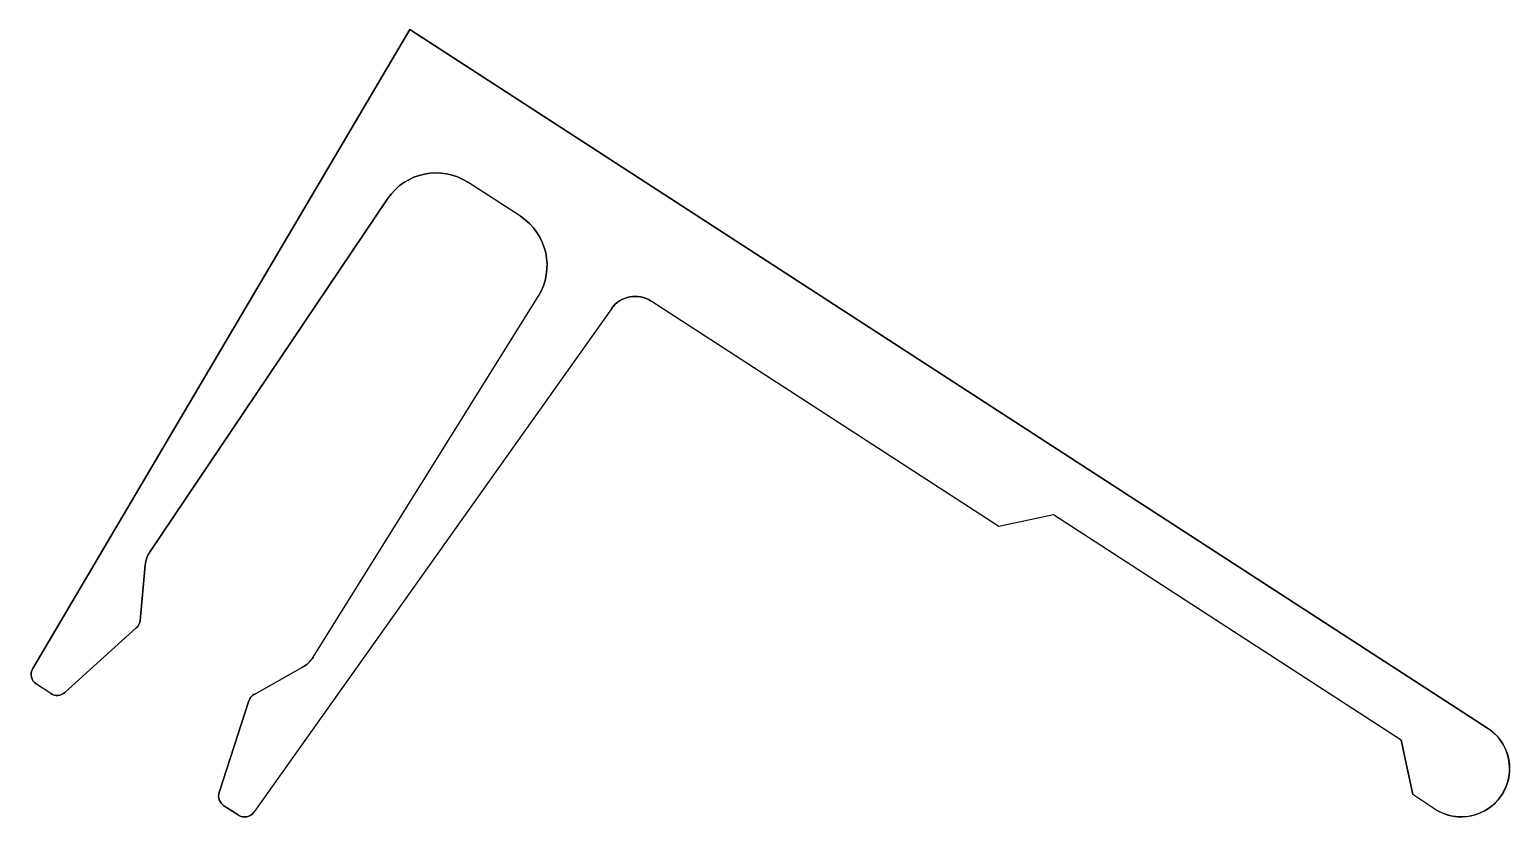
# Model space of a CAD drawing. Extents: x -12.7 to 12.6, y 5 to 18.5.
import ezdxf

# ---------------------------------------------------------------- set-up
doc = ezdxf.new("R2010")
doc.units = 0
doc.layers.get('0').update_dxf_attribs({"linetype": 'CONTINUOUS'})

# ---------------------------------------------------------------- blocks, each defined once
blk = doc.blocks.new('*U483')
for p, q in [((12.25, 6.551), (12.25, 6.551, 10)), ((11.352, 5.167, 10), (11.352, 5.167))]:
    blk.add_line(p, q)
at = {"extrusion": (0, 1e-16, -1)}
blk.add_arc((-11.801, 5.859, -10), 0.825, 122.9544, 302.9544, dxfattribs=at)
blk.add_arc((11.801, 5.859), 0.825, 237.0456, 57.0456)
blk = doc.blocks.new('*U484')
at = {"extrusion": (0.543971, 0.839104, 1e-16)}
for p, q in [((12.25, 6.551), (-6.157, 18.484)), ((-6.157, 18.484, 10), (12.25, 6.551, 10)), ((-6.157, 18.484), (-6.157, 18.484, 10)), ((12.25, 6.551), (12.25, 6.551, 10))]:
    blk.add_line(p, q, dxfattribs=at)
blk = doc.blocks.new('*U485')
at = {"extrusion": (0, 1e-16, -1)}
for p, q in [((-6.157, 18.484), (-12.598, 7.568)), ((12.25, 6.551), (-6.157, 18.484)), ((-4.27, 15.294), (-5.165, 15.875)), ((-10.596, 9.568), (-6.538, 15.594)), ((-7.81, 7.762), (-3.966, 13.926)), ((-2.716, 13.716), (-8.819, 5.118)), ((3.905, 9.995), (-2.036, 13.846)), ((4.836, 10.193), (3.905, 9.995)), ((10.774, 6.343), (4.836, 10.193)), ((-10.766, 8.391), (-10.679, 9.334)), ((-12.051, 7.161), (-10.831, 8.261)), ((-8.816, 7.127), (-7.99, 7.591)), ((-12.293, 7.141), (-12.535, 7.298)), ((-8.908, 7.014), (-9.414, 5.452)), ((10.774, 6.343), (10.973, 5.413)), ((11.352, 5.167), (10.973, 5.413)), ((-9.333, 5.222), (-9.091, 5.066))]:
    blk.add_line(p, q, dxfattribs=at)
for centre, radius, start, end in [((5.709, 15.036), 1, 33.9544, 122.9544), ((4.814, 14.455), 1, 122.9544, 211.9544), ((2.308, 13.427), 0.5, 35.3668, 122.9544), ((10.181, 9.289), 0.5, 5.2316, 33.9544), ((10.965, 8.409), 0.2, 185.2316, 227.9544), ((8.235, 8.027), 0.5, 211.9544, 240.6771), ((12.426, 7.466), 0.2, 302.9544, 30.542), ((12.184, 7.309), 0.2, 227.9544, 302.9544), ((8.718, 6.953), 0.2, 17.9544, 60.6771), ((-11.801, 5.859), 0.825, 122.9544, 302.9544), ((9.224, 5.39), 0.2, 302.9544, 17.9544), ((8.982, 5.233), 0.2, 215.3668, 302.9544)]:
    blk.add_arc(centre, radius, start, end, dxfattribs=at)
blk = doc.blocks.new('*U486')
for p, q in [((-5.165, 15.875), (-5.165, 15.875, 10)), ((-6.538, 15.594, 10), (-6.538, 15.594))]:
    blk.add_line(p, q)
at = {"extrusion": (0, 1e-16, -1)}
blk.add_arc((5.709, 15.036), 1, 33.9544, 122.9544, dxfattribs=at)
blk.add_arc((-5.709, 15.036, 10), 1, 57.0456, 146.0456)
blk = doc.blocks.new('*U487')
at = {"extrusion": (0.829483, -0.558533, 0)}
for p, q in [((-6.538, 15.594, 10), (-10.596, 9.568, 10)), ((-10.596, 9.568), (-6.538, 15.594)), ((-6.538, 15.594, 10), (-6.538, 15.594)), ((-10.596, 9.568), (-10.596, 9.568, 10))]:
    blk.add_line(p, q, dxfattribs=at)
blk = doc.blocks.new('*U488')
for p, q in [((-10.596, 9.568), (-10.596, 9.568, 10)), ((-10.679, 9.334, 10), (-10.679, 9.334))]:
    blk.add_line(p, q)
at = {"extrusion": (0, 1e-16, -1)}
blk.add_arc((10.181, 9.289), 0.5, 5.2316, 33.9544, dxfattribs=at)
blk.add_arc((-10.181, 9.289, 10), 0.5, 146.0456, 174.7684)
blk = doc.blocks.new('*U489')
for p, q in [((-4.27, 15.294, 10), (-4.27, 15.294)), ((-3.966, 13.926), (-3.966, 13.926, 10))]:
    blk.add_line(p, q)
blk.add_arc((-4.814, 14.455, 10), 1, 328.0456, 57.0456)
at = {"extrusion": (0, 1e-16, -1)}
blk.add_arc((4.814, 14.455), 1, 122.9544, 211.9544, dxfattribs=at)
blk = doc.blocks.new('*U490')
at = {"extrusion": (-0.543971, -0.839104, -1e-16)}
for p, q in [((-5.165, 15.875), (-5.165, 15.875, 10)), ((-4.27, 15.294), (-5.165, 15.875)), ((-4.27, 15.294, 10), (-5.165, 15.875, 10)), ((-4.27, 15.294, 10), (-4.27, 15.294))]:
    blk.add_line(p, q, dxfattribs=at)
blk = doc.blocks.new('*U491')
for p, q in [((-7.99, 7.591), (-7.99, 7.591, 10)), ((-7.81, 7.762, 10), (-7.81, 7.762))]:
    blk.add_line(p, q)
at = {"extrusion": (0, 1e-16, -1)}
blk.add_arc((8.235, 8.027), 0.5, 211.9544, 240.6771, dxfattribs=at)
blk.add_arc((-8.235, 8.027, 10), 0.5, 299.3229, 328.0456)
blk = doc.blocks.new('*U492')
at = {"extrusion": (-0.489731, 0.871874, 0)}
for p, q in [((-8.816, 7.127), (-7.99, 7.591)), ((-8.816, 7.127, 10), (-7.99, 7.591, 10)), ((-7.99, 7.591), (-7.99, 7.591, 10)), ((-8.816, 7.127), (-8.816, 7.127, 10))]:
    blk.add_line(p, q, dxfattribs=at)
blk = doc.blocks.new('*U493')
at = {"extrusion": (-0.84847, 0.529244, 0)}
for p, q in [((-7.81, 7.762), (-3.966, 13.926)), ((-7.81, 7.762, 10), (-3.966, 13.926, 10)), ((-3.966, 13.926), (-3.966, 13.926, 10)), ((-7.81, 7.762, 10), (-7.81, 7.762))]:
    blk.add_line(p, q, dxfattribs=at)
blk = doc.blocks.new('*U494')
for p, q in [((-12.598, 7.568, 10), (-6.157, 18.484, 10)), ((-6.157, 18.484, 10), (12.25, 6.551, 10)), ((-4.27, 15.294, 10), (-5.165, 15.875, 10)), ((-6.538, 15.594, 10), (-10.596, 9.568, 10)), ((-7.81, 7.762, 10), (-3.966, 13.926, 10)), ((-2.716, 13.716, 10), (-8.819, 5.118, 10)), ((3.905, 9.995, 10), (-2.036, 13.846, 10)), ((4.836, 10.193, 10), (3.905, 9.995, 10)), ((10.774, 6.343, 10), (4.836, 10.193, 10)), ((-10.679, 9.334, 10), (-10.766, 8.391, 10)), ((-10.831, 8.261, 10), (-12.051, 7.161, 10)), ((-8.816, 7.127, 10), (-7.99, 7.591, 10)), ((-12.293, 7.141, 10), (-12.535, 7.298, 10)), ((-9.414, 5.452, 10), (-8.908, 7.014, 10)), ((10.973, 5.413, 10), (10.774, 6.343, 10)), ((11.352, 5.167, 10), (10.973, 5.413, 10)), ((-9.091, 5.066, 10), (-9.333, 5.222, 10))]:
    blk.add_line(p, q)
for centre, radius, start, end in [((-5.709, 15.036, 10), 1, 57.0456, 146.0456), ((-4.814, 14.455, 10), 1, 328.0456, 57.0456), ((-2.308, 13.427, 10), 0.5, 57.0456, 144.6332), ((-10.181, 9.289, 10), 0.5, 146.0456, 174.7684), ((-10.965, 8.409, 10), 0.2, 312.0456, 354.7684), ((-8.235, 8.027, 10), 0.5, 299.3229, 328.0456), ((-12.426, 7.466, 10), 0.2, 149.458, 237.0456), ((-12.184, 7.309, 10), 0.2, 237.0456, 312.0456), ((-8.718, 6.953, 10), 0.2, 119.3229, 162.0456), ((11.801, 5.859, 10), 0.825, 237.0456, 57.0456), ((-9.224, 5.39, 10), 0.2, 162.0456, 237.0456), ((-8.982, 5.233, 10), 0.2, 237.0456, 324.6332)]:
    blk.add_arc(centre, radius, start, end)
blk = doc.blocks.new('*U495')
for p, q in [((-12.598, 7.568, 10), (-12.598, 7.568)), ((-12.535, 7.298), (-12.535, 7.298, 10))]:
    blk.add_line(p, q)
at = {"extrusion": (0, 1e-16, -1)}
blk.add_arc((12.426, 7.466, -10), 0.2, 302.9544, 30.542, dxfattribs=at)
blk.add_arc((-12.426, 7.466), 0.2, 149.458, 237.0456)
blk = doc.blocks.new('*U496')
at = {"extrusion": (-0.543971, -0.839104, -1e-16)}
for p, q in [((-12.535, 7.298), (-12.535, 7.298, 10)), ((-12.293, 7.141), (-12.535, 7.298)), ((-12.293, 7.141, 10), (-12.535, 7.298, 10)), ((-12.293, 7.141, 10), (-12.293, 7.141))]:
    blk.add_line(p, q, dxfattribs=at)
blk = doc.blocks.new('*U497')
for p, q in [((-9.091, 5.066, 10), (-9.091, 5.066)), ((-8.819, 5.118), (-8.819, 5.118, 10))]:
    blk.add_line(p, q)
at = {"extrusion": (0, 1e-16, -1)}
blk.add_arc((8.982, 5.233, -10), 0.2, 215.3668, 302.9544, dxfattribs=at)
blk.add_arc((-8.982, 5.233), 0.2, 237.0456, 324.6332)
blk = doc.blocks.new('*U498')
at = {"extrusion": (0.815464, -0.578808, 0)}
for p, q in [((-2.716, 13.716), (-8.819, 5.118)), ((-2.716, 13.716, 10), (-8.819, 5.118, 10)), ((-2.716, 13.716, 10), (-2.716, 13.716)), ((-8.819, 5.118), (-8.819, 5.118, 10))]:
    blk.add_line(p, q, dxfattribs=at)
blk = doc.blocks.new('*U499')
for p, q in [((-2.716, 13.716, 10), (-2.716, 13.716)), ((-2.036, 13.846), (-2.036, 13.846, 10))]:
    blk.add_line(p, q)
at = {"extrusion": (0, 1e-16, -1)}
blk.add_arc((2.308, 13.427), 0.5, 35.3668, 122.9544, dxfattribs=at)
blk.add_arc((-2.308, 13.427, 10), 0.5, 57.0456, 144.6332)
blk = doc.blocks.new('*U500')
at = {"extrusion": (-0.543971, -0.839104, -1e-16)}
for p, q in [((-2.036, 13.846), (-2.036, 13.846, 10)), ((3.905, 9.995), (-2.036, 13.846)), ((3.905, 9.995, 10), (-2.036, 13.846, 10)), ((3.905, 9.995), (3.905, 9.995, 10))]:
    blk.add_line(p, q, dxfattribs=at)
blk = doc.blocks.new('*U501')
for p, q in [((-9.414, 5.452, 10), (-9.414, 5.452)), ((-9.333, 5.222), (-9.333, 5.222, 10))]:
    blk.add_line(p, q)
at = {"extrusion": (0, 1e-16, -1)}
blk.add_arc((9.224, 5.39, -10), 0.2, 302.9544, 17.9544, dxfattribs=at)
blk.add_arc((-9.224, 5.39), 0.2, 162.0456, 237.0456)
blk = doc.blocks.new('*U502')
at = {"extrusion": (-0.951302, 0.30826, 0)}
for p, q in [((-9.414, 5.452, 10), (-8.908, 7.014, 10)), ((-8.908, 7.014), (-9.414, 5.452)), ((-8.908, 7.014), (-8.908, 7.014, 10)), ((-9.414, 5.452, 10), (-9.414, 5.452))]:
    blk.add_line(p, q, dxfattribs=at)
blk = doc.blocks.new('*U503')
for p, q in [((-8.816, 7.127), (-8.816, 7.127, 10)), ((-8.908, 7.014), (-8.908, 7.014, 10))]:
    blk.add_line(p, q)
at = {"extrusion": (0, 1e-16, -1)}
for centre in [(8.718, 6.953, -10), (8.718, 6.953)]:
    blk.add_arc(centre, 0.2, 17.9544, 60.6771, dxfattribs=at)
blk = doc.blocks.new('*U504')
for p, q in [((-12.293, 7.141, 10), (-12.293, 7.141)), ((-12.051, 7.161), (-12.051, 7.161, 10))]:
    blk.add_line(p, q)
at = {"extrusion": (0, 1e-16, -1)}
blk.add_arc((12.184, 7.309, -10), 0.2, 227.9544, 302.9544, dxfattribs=at)
blk.add_arc((-12.184, 7.309), 0.2, 237.0456, 312.0456)
blk = doc.blocks.new('*U505')
at = {"extrusion": (0.669722, -0.742612, 0)}
for p, q in [((-12.051, 7.161), (-10.831, 8.261)), ((-10.831, 8.261, 10), (-12.051, 7.161, 10)), ((-10.831, 8.261), (-10.831, 8.261, 10)), ((-12.051, 7.161), (-12.051, 7.161, 10))]:
    blk.add_line(p, q, dxfattribs=at)
blk = doc.blocks.new('*U506')
for p, q in [((-10.766, 8.391), (-10.766, 8.391, 10)), ((-10.831, 8.261), (-10.831, 8.261, 10))]:
    blk.add_line(p, q)
at = {"extrusion": (0, 1e-16, -1)}
for centre in [(10.965, 8.409, -10), (10.965, 8.409)]:
    blk.add_arc(centre, 0.2, 185.2316, 227.9544, dxfattribs=at)
blk = doc.blocks.new('*U507')
at = {"extrusion": (0.995834, -0.091183, 0)}
for p, q in [((-10.679, 9.334, 10), (-10.766, 8.391, 10)), ((-10.766, 8.391), (-10.679, 9.334)), ((-10.679, 9.334, 10), (-10.679, 9.334)), ((-10.766, 8.391), (-10.766, 8.391, 10))]:
    blk.add_line(p, q, dxfattribs=at)
blk = doc.blocks.new('*U508')
at = {"extrusion": (-0.543971, -0.839104, -1e-16)}
for p, q in [((-9.091, 5.066, 10), (-9.333, 5.222, 10)), ((-9.333, 5.222), (-9.091, 5.066)), ((-9.333, 5.222), (-9.333, 5.222, 10)), ((-9.091, 5.066, 10), (-9.091, 5.066))]:
    blk.add_line(p, q, dxfattribs=at)
blk = doc.blocks.new('*U509')
at = {"extrusion": (-0.543971, -0.839104, -1e-16)}
for p, q in [((11.352, 5.167, 10), (10.973, 5.413, 10)), ((11.352, 5.167), (10.973, 5.413)), ((10.973, 5.413), (10.973, 5.413, 10)), ((11.352, 5.167, 10), (11.352, 5.167))]:
    blk.add_line(p, q, dxfattribs=at)
blk = doc.blocks.new('*U510')
at = {"extrusion": (-0.977982, -0.20869, 0)}
for p, q in [((10.973, 5.413, 10), (10.774, 6.343, 10)), ((10.774, 6.343), (10.774, 6.343, 10)), ((10.774, 6.343), (10.973, 5.413)), ((10.973, 5.413), (10.973, 5.413, 10))]:
    blk.add_line(p, q, dxfattribs=at)
blk = doc.blocks.new('*U511')
at = {"extrusion": (-0.543971, -0.839104, -1e-16)}
for p, q in [((10.774, 6.343, 10), (4.836, 10.193, 10)), ((4.836, 10.193), (4.836, 10.193, 10)), ((10.774, 6.343), (4.836, 10.193)), ((10.774, 6.343), (10.774, 6.343, 10))]:
    blk.add_line(p, q, dxfattribs=at)
blk = doc.blocks.new('*U512')
at = {"extrusion": (0.20869, -0.977982, 0)}
for p, q in [((4.836, 10.193, 10), (3.905, 9.995, 10)), ((4.836, 10.193), (3.905, 9.995)), ((4.836, 10.193), (4.836, 10.193, 10)), ((3.905, 9.995), (3.905, 9.995, 10))]:
    blk.add_line(p, q, dxfattribs=at)
blk = doc.blocks.new('*U513')
at = {"extrusion": (-0.861257, 0.50817, 0)}
for p, q in [((-12.598, 7.568, 10), (-6.157, 18.484, 10)), ((-6.157, 18.484), (-12.598, 7.568)), ((-6.157, 18.484), (-6.157, 18.484, 10)), ((-12.598, 7.568, 10), (-12.598, 7.568))]:
    blk.add_line(p, q, dxfattribs=at)

msp = doc.modelspace()

# ---------------------------------------------------------------- block references
for name in ['*U485', '*U494', '*U513', '*U484', '*U486', '*U490', '*U487', '*U489', '*U493', '*U499', '*U498', '*U500', '*U512', '*U511', '*U488', '*U507', '*U506', '*U505', '*U492', '*U491', '*U495', '*U496', '*U504', '*U503', '*U502', '*U510', '*U483', '*U501', '*U509', '*U508', '*U497']:
    msp.add_blockref(name, (0, 0))

doc.saveas('drawing.dxf')
